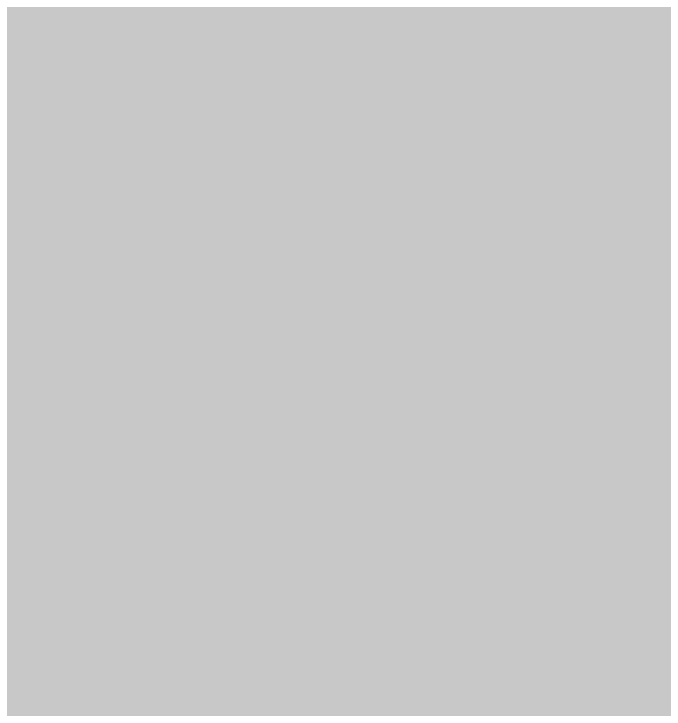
# Model space of a CAD drawing. Header units: metres. Extents: x 2513914 to 2544706, y 1140005 to 1171926.
# Drawn here: x 2515073.5777 to 2515073.6302, y 1146720.7388 to 1146720.795 of the extents above; entities that cross this region are included whole.
import ezdxf

# ---------------------------------------------------------------- set-up
doc = ezdxf.new("R2010")
doc.units = ezdxf.units.M
doc.layers.add('MO_BF_PTS', color=7, linetype='Continuous', lineweight=20)
doc.layers.add('MO_CS_SV_CI_VIGNE_HACH', color=253, linetype='Continuous', lineweight=20)
doc.layers.add('MO_BF_PTS_CA', color=7, linetype='Continuous', lineweight=18, true_color=0xffffff)
pattern_1 = [(63.434949, (0, 0), (-2.5000000252, -7.7e-09), [2.236068, -14.534441]), (63.434949, (0, 3), (-2.5000000252, -7.7e-09), [2.236068, -14.534441]), (63.434949, (0, 6), (-2.5000000252, -7.7e-09), [2.236068, -14.534441]), (63.434949, (0, 9), (-2.5000000252, -7.7e-09), [2.236068, -14.534441]), (63.434949, (0, 12), (-2.5000000252, -7.7e-09), [2.236068, -14.534441])]

# ---------------------------------------------------------------- blocks, each defined once
blk = doc.blocks.new('PTS_BF_NON_MATE_DEFINI')
at = {"layer": 'MO_BF_PTS_CA'}
h = blk.add_hatch(color=256, dxfattribs=at)
edge = h.paths.add_edge_path()
edge.add_arc((0, 0), 0.00065, 0, 360)

msp = doc.modelspace()

# ---------------------------------------------------------------- hatches: boundary and pattern name
at = {"layer": 'MO_CS_SV_CI_VIGNE_HACH'}
h = msp.add_hatch(dxfattribs=at)
h.set_pattern_fill('VIGNE', color=256, style=0)
h.set_pattern_definition(pattern_1)
edge = h.paths.add_edge_path()
edge.add_arc((2515003.829055, 1146762.769507), 57.967897, 264.67267535, 276.56744463)
edge.add_arc((2514999.905605, 1146790.420152), 85.888978, 277.05791265, 282.49973852)
edge.add_arc((2515010.578665, 1146748.901963), 43.068753, 280.591582, 293.9485986)
edge.add_line((2515028.061, 1146709.541), (2515050.041, 1146718.661))
edge.add_line((2515050.041, 1146718.661), (2515067.55, 1146726.55))
edge.add_line((2515067.55, 1146726.55), (2515135.44, 1146756.1))
edge.add_line((2515135.44, 1146756.1), (2515175.869, 1146770.669))
edge.add_line((2515175.869, 1146770.669), (2515195.579, 1146779.329))
edge.add_line((2515195.579, 1146779.329), (2515182.859, 1146817.269))
edge.add_line((2515182.859, 1146817.269), (2515165.479, 1146812.309))
edge.add_line((2515165.479, 1146812.309), (2515151.63, 1146852.508))
edge.add_line((2515151.63, 1146852.508), (2515151.12, 1146852.349))
edge.add_line((2515151.12, 1146852.349), (2515149.15, 1146858.208))
edge.add_line((2515149.15, 1146858.208), (2515149.61, 1146858.358))
edge.add_line((2515149.61, 1146858.358), (2515145.341, 1146870.898))
edge.add_line((2515145.341, 1146870.898), (2515144.171, 1146874.388))
edge.add_line((2515144.171, 1146874.388), (2515184.621, 1146887.157))
edge.add_line((2515184.621, 1146887.157), (2515174.621, 1146914.836))
edge.add_line((2515174.621, 1146914.836), (2515171.542, 1146924.156))
edge.add_line((2515171.542, 1146924.156), (2515167.632, 1146930.555))
edge.add_line((2515167.632, 1146930.555), (2515164.042, 1146935.045))
edge.add_line((2515164.042, 1146935.045), (2515157.652, 1146936.605))
edge.add_line((2515157.652, 1146936.605), (2515154.832, 1146936.775))
edge.add_line((2515154.832, 1146936.775), (2515152.932, 1146936.395))
edge.add_line((2515152.932, 1146936.395), (2515146.832, 1146933.855))
edge.add_line((2515146.832, 1146933.855), (2515140.072, 1146930.656))
edge.add_line((2515140.072, 1146930.656), (2515117.452, 1146919.816))
edge.add_line((2515117.452, 1146919.816), (2515106.692, 1146914.666))
edge.add_line((2515106.692, 1146914.666), (2515096.592, 1146909.947))
edge.add_line((2515096.592, 1146909.947), (2515081.952, 1146902.907))
edge.add_line((2515081.952, 1146902.907), (2515072.832, 1146899.437))
edge.add_line((2515072.832, 1146899.437), (2515062.522, 1146896.837))
edge.add_line((2515062.522, 1146896.837), (2515062.372, 1146897.327))
edge.add_line((2515062.372, 1146897.327), (2515039.912, 1146898.167))
edge.add_line((2515039.912, 1146898.167), (2515021.102, 1146898.038))
edge.add_line((2515021.102, 1146898.038), (2515019.822, 1146897.968))
edge.add_line((2515019.822, 1146897.968), (2515015.972, 1146898.028))
edge.add_line((2515015.972, 1146898.028), (2515005.062, 1146897.908))
edge.add_line((2515005.062, 1146897.908), (2514993.642, 1146897.928))
edge.add_line((2514993.642, 1146897.928), (2514980.563, 1146898.308))
edge.add_line((2514980.563, 1146898.308), (2514969.733, 1146898.728))
edge.add_line((2514969.733, 1146898.728), (2514969.803, 1146899.058))
edge.add_line((2514969.803, 1146899.058), (2514968.023, 1146899.048))
edge.add_line((2514968.023, 1146899.048), (2514965.953, 1146899.048))
edge.add_line((2514965.953, 1146899.048), (2514961.683, 1146898.548))
edge.add_line((2514961.683, 1146898.548), (2514954.403, 1146896.398))
edge.add_line((2514954.403, 1146896.398), (2514951.513, 1146894.758))
edge.add_line((2514951.513, 1146894.758), (2514943.992, 1146885.359))
edge.add_line((2514943.992, 1146885.359), (2514941.512, 1146875.849))
edge.add_line((2514941.512, 1146875.849), (2514939.792, 1146861.879))
edge.add_line((2514939.792, 1146861.879), (2514940.372, 1146855.8))
edge.add_line((2514940.372, 1146855.8), (2514945.121, 1146833.061))
edge.add_line((2514945.121, 1146833.061), (2514965.461, 1146835.79))
edge.add_line((2514965.461, 1146835.79), (2514968.451, 1146822.74))
edge.add_line((2514968.451, 1146822.74), (2514983.961, 1146825.71))
edge.add_line((2514983.961, 1146825.71), (2514996.551, 1146768.161))
edge.add_line((2514996.551, 1146768.161), (2514964.741, 1146759.221))
edge.add_line((2514964.741, 1146759.221), (2514974.851, 1146715.021))
edge.add_arc((2514993.801423, 1146719.045623), 19.373077, 191.9901247, 213.7909786)
edge.add_arc((2514987.988603, 1146717.601826), 13.888812, 222.2079363, 288.1888646)
edge.add_arc((2514996.959168, 1146689.790637), 15.333715, 84.4318222, 107.5949575, ccw=False)
edge.add_line((2514998.447, 1146705.052), (2514998.447, 1146705.052))
h = msp.add_hatch(dxfattribs=at)
h.set_pattern_fill('VIGNE', color=256, style=0)
h.set_pattern_definition(pattern_1)
edge = h.paths.add_edge_path()
edge.add_line((2515406.158, 1146841.307), (2515411.728, 1146825.157))
edge.add_line((2515411.728, 1146825.157), (2515401.728, 1146820.548))
edge.add_line((2515401.728, 1146820.548), (2515402.648, 1146817.468))
edge.add_line((2515402.648, 1146817.468), (2515376.048, 1146808.168))
edge.add_line((2515376.048, 1146808.168), (2515377.828, 1146802.288))
edge.add_line((2515377.828, 1146802.288), (2515347.348, 1146789.518))
edge.add_line((2515347.348, 1146789.518), (2515345.338, 1146795.808))
edge.add_line((2515345.338, 1146795.808), (2515343.608, 1146795.438))
edge.add_line((2515343.608, 1146795.438), (2515338.428, 1146812.268))
edge.add_line((2515338.428, 1146812.268), (2515331.128, 1146811.758))
edge.add_line((2515331.128, 1146811.758), (2515313.228, 1146803.998))
edge.add_line((2515313.228, 1146803.998), (2515320.288, 1146779.678))
edge.add_line((2515320.288, 1146779.678), (2515318.808, 1146779.078))
edge.add_line((2515318.808, 1146779.078), (2515291.719, 1146768.149))
edge.add_line((2515291.719, 1146768.149), (2515281.889, 1146789.719))
edge.add_line((2515281.889, 1146789.719), (2515276.929, 1146790.629))
edge.add_line((2515276.929, 1146790.629), (2515276.877, 1146790.797))
edge.add_line((2515276.877, 1146790.797), (2515267.815, 1146796.732))
edge.add_line((2515267.815, 1146796.732), (2515266.651, 1146799.497))
edge.add_line((2515266.651, 1146799.497), (2515250.529, 1146792.929))
edge.add_line((2515250.529, 1146792.929), (2515250.389, 1146793.269))
edge.add_line((2515250.389, 1146793.269), (2515247.559, 1146791.919))
edge.add_line((2515247.559, 1146791.919), (2515233.909, 1146786.259))
edge.add_line((2515233.909, 1146786.259), (2515233.549, 1146787.079))
edge.add_line((2515233.549, 1146787.079), (2515213.619, 1146778.179))
edge.add_line((2515213.619, 1146778.179), (2515187.509, 1146767.029))
edge.add_line((2515187.509, 1146767.029), (2515182.449, 1146764.959))
edge.add_line((2515182.449, 1146764.959), (2515179.239, 1146763.639))
edge.add_line((2515179.239, 1146763.639), (2515176.54, 1146762.529))
edge.add_line((2515176.54, 1146762.529), (2515173.16, 1146761.14))
edge.add_line((2515173.16, 1146761.14), (2515173.91, 1146758.74))
edge.add_line((2515173.91, 1146758.74), (2515119.64, 1146736.64))
edge.add_line((2515119.64, 1146736.64), (2515076.3, 1146719.04))
edge.add_line((2515076.3, 1146719.04), (2515059.52, 1146710.051))
edge.add_line((2515059.52, 1146710.051), (2515055.741, 1146706.551))
edge.add_line((2515055.741, 1146706.551), (2515054.521, 1146705.671))
edge.add_line((2515054.521, 1146705.671), (2515053.191, 1146704.931))
edge.add_line((2515053.191, 1146704.931), (2515042.231, 1146701.531))
edge.add_line((2515042.231, 1146701.531), (2515035.321, 1146697.481))
edge.add_arc((2515048.440996, 1146678.243543), 23.28549, 124.2940898, 144.724842)
edge.add_arc((2515048.428834, 1146678.252732), 23.270255, 144.726019, 159.7918896)
edge.add_arc((2515035.916579, 1146682.862528), 9.935836, 159.8144636, 201.0052045)
edge.add_arc((2515066.422524, 1146694.629943), 42.632688, 201.0730812, 210.6111476)
edge.add_line((2515029.731, 1146672.921), (2515045.861, 1146649.031))
edge.add_line((2515045.861, 1146649.031), (2515053.901, 1146640.311))
edge.add_arc((2515069.600973, 1146657.290686), 23.12572, 227.2425177, 254.0884863)
edge.add_arc((2515069.589849, 1146657.21876), 23.053501, 254.0660673, 264.7764148)
edge.add_line((2515067.491, 1146634.261), (2515074.181, 1146635.321))
edge.add_line((2515074.181, 1146635.321), (2515074.261, 1146634.461))
edge.add_line((2515074.261, 1146634.461), (2515083.101, 1146636.111))
edge.add_line((2515083.101, 1146636.111), (2515091.84, 1146638.361))
edge.add_line((2515091.84, 1146638.361), (2515103.22, 1146641.801))
edge.add_line((2515103.22, 1146641.801), (2515107.12, 1146643.901))
edge.add_line((2515107.12, 1146643.901), (2515107.87, 1146644.141))
edge.add_line((2515107.87, 1146644.141), (2515111.95, 1146644.701))
edge.add_line((2515111.95, 1146644.701), (2515144.08, 1146656.28))
edge.add_line((2515144.08, 1146656.28), (2515196.15, 1146675.1))
edge.add_line((2515196.15, 1146675.1), (2515195.91, 1146675.78))
edge.add_line((2515195.91, 1146675.78), (2515196.66, 1146676.11))
edge.add_line((2515196.66, 1146676.11), (2515198.75, 1146676.6))
edge.add_line((2515198.75, 1146676.6), (2515202.36, 1146677.34))
edge.add_line((2515202.36, 1146677.34), (2515208.29, 1146679.49))
edge.add_line((2515208.29, 1146679.49), (2515213.399, 1146681.34))
edge.add_line((2515213.399, 1146681.34), (2515258.689, 1146697.699))
edge.add_line((2515258.689, 1146697.699), (2515259.479, 1146698.509))
edge.add_line((2515259.479, 1146698.509), (2515259.779, 1146702.909))
edge.add_line((2515259.779, 1146702.909), (2515269.489, 1146706.429))
edge.add_line((2515269.489, 1146706.429), (2515263.959, 1146724.729))
edge.add_line((2515263.959, 1146724.729), (2515278.099, 1146730.799))
edge.add_line((2515278.099, 1146730.799), (2515285.309, 1146707.359))
edge.add_line((2515285.309, 1146707.359), (2515293.689, 1146710.359))
edge.add_line((2515293.689, 1146710.359), (2515293.479, 1146711.059))
edge.add_line((2515293.479, 1146711.059), (2515295.519, 1146711.799))
edge.add_line((2515295.519, 1146711.799), (2515299.109, 1146712.279))
edge.add_line((2515299.109, 1146712.279), (2515367.998, 1146735.678))
edge.add_line((2515367.998, 1146735.678), (2515367.758, 1146736.408))
edge.add_line((2515367.758, 1146736.408), (2515369.258, 1146736.878))
edge.add_line((2515369.258, 1146736.878), (2515372.908, 1146737.348))
edge.add_line((2515372.908, 1146737.348), (2515395.228, 1146744.998))
edge.add_line((2515395.228, 1146744.998), (2515465.927, 1146768.807))
edge.add_line((2515465.927, 1146768.807), (2515444.977, 1146844.247))
edge.add_line((2515444.977, 1146844.247), (2515442.708, 1146861.616))
edge.add_line((2515442.708, 1146861.616), (2515439.808, 1146861.066))
edge.add_line((2515439.808, 1146861.066), (2515406.158, 1146841.307))

# ---------------------------------------------------------------- block references
at = {"layer": 'MO_BF_PTS', "xscale": 1000, "yscale": 1000, "zscale": 1000}
for p in [(2515073.38, 1146721.02), (2515073.63, 1146720.58)]:
    msp.add_blockref('PTS_BF_NON_MATE_DEFINI', p, dxfattribs=at)

doc.saveas('drawing.dxf')
